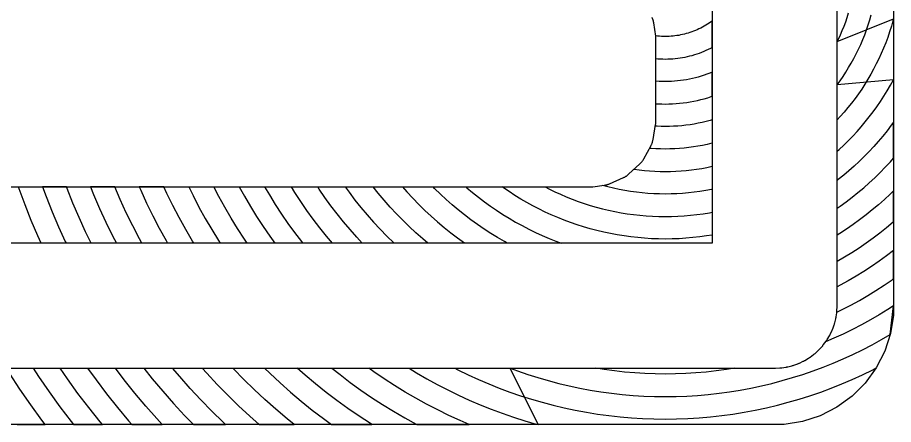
# Model space of a CAD drawing. Header units: metres. Extents: x 100 to 171, y -146 to -25.
# Drawn here: x 144.94 to 151.95, y -124.95 to -121.7 of the extents above; entities that cross this region are included whole.
import ezdxf

# ---------------------------------------------------------------- set-up
doc = ezdxf.new("R2010")
doc.units = ezdxf.units.M

msp = doc.modelspace()

# ---------------------------------------------------------------- linework, layer by layer
for points in [[(139.765, -124.5002), (151, -124.5002), (151.0037, -124.5001), (151.0074, -124.5), (151.0417, -124.4983), (151.0454, -124.4981), (151.049, -124.4978), (151.0527, -124.4974), (151.0563, -124.4969), (151.0903, -124.4918), (151.094, -124.4912), (151.0976, -124.4906), (151.1012, -124.4898), (151.1048, -124.489), (151.1381, -124.4806), (151.1417, -124.4797), (151.1452, -124.4786), (151.1487, -124.4775), (151.1522, -124.4763), (151.1845, -124.4648), (151.188, -124.4635), (151.1914, -124.4621), (151.1948, -124.4607), (151.1981, -124.4591), (151.2292, -124.4444), (151.2325, -124.4428), (151.2358, -124.4411), (151.239, -124.4393), (151.2422, -124.4375), (151.2717, -124.4198), (151.2748, -124.4179), (151.2779, -124.4159), (151.2809, -124.4138), (151.2839, -124.4116), (151.3115, -124.3912), (151.3144, -124.3889), (151.3173, -124.3866), (151.3201, -124.3843), (151.3229, -124.3818), (151.3483, -124.3588), (151.351, -124.3562), (151.3537, -124.3537), (151.3562, -124.351), (151.3588, -124.3483), (151.3818, -124.3229), (151.3843, -124.3201), (151.3866, -124.3173), (151.3889, -124.3144), (151.3912, -124.3115), (151.4116, -124.2839), (151.4138, -124.2809), (151.4159, -124.2779), (151.4179, -124.2748), (151.4198, -124.2717), (151.4375, -124.2422), (151.4393, -124.239), (151.4411, -124.2358), (151.4428, -124.2325), (151.4444, -124.2292), (151.4591, -124.1981), (151.4607, -124.1948), (151.4621, -124.1914), (151.4635, -124.188), (151.4648, -124.1845), (151.4763, -124.1522), (151.4775, -124.1487), (151.4786, -124.1452), (151.4797, -124.1417), (151.4806, -124.1381), (151.489, -124.1048), (151.4898, -124.1012), (151.4906, -124.0976), (151.4912, -124.094), (151.4918, -124.0903), (151.4969, -124.0563), (151.4974, -124.0527), (151.4978, -124.049), (151.4981, -124.0454), (151.4983, -124.0417), (151.5, -124.0074), (151.5001, -124.0037), (151.5002, -124), (151.5002, -120.9579)], [(150.4998, -120.9579), (150.4998, -123.4998), (139.9722, -123.4998)], [(151.9505, -121.3023), (151.9505, -124.0748), (151.9271, -124.2226), (151.8809, -124.3649), (151.8129, -124.4982), (151.725, -124.6192), (151.6192, -124.725), (151.4982, -124.8129), (151.3649, -124.8809), (151.2226, -124.9271), (151.0748, -124.9505), (139.6902, -124.9505)], [(140.3758, -123.0495), (149.5255, -123.0495), (149.5292, -123.0495), (149.5329, -123.0493), (149.5367, -123.0491), (149.5404, -123.0488), (149.5441, -123.0483), (149.6359, -123.0369), (149.6394, -123.0364), (149.643, -123.0358), (149.6466, -123.0352), (149.6501, -123.0344), (149.6536, -123.0336), (149.6571, -123.0327), (149.6606, -123.0317), (149.6641, -123.0306), (149.6675, -123.0294), (149.6709, -123.0282), (149.6742, -123.0268), (149.6776, -123.0254), (149.7903, -122.976), (149.7938, -122.9744), (149.7972, -122.9727), (149.8006, -122.971), (149.804, -122.9691), (149.8073, -122.9672), (149.8105, -122.9652), (149.8137, -122.9631), (149.8168, -122.961), (149.8199, -122.9587), (149.8229, -122.9564), (149.8259, -122.954), (149.8288, -122.9515), (149.8317, -122.949), (149.9222, -122.8656), (149.925, -122.863), (149.9277, -122.8603), (149.9303, -122.8575), (149.9329, -122.8547), (149.9354, -122.8518), (149.9378, -122.8488), (149.9402, -122.8458), (149.9424, -122.8428), (149.9446, -122.8396), (149.9467, -122.8365), (149.9488, -122.8332), (149.9507, -122.8299), (149.9526, -122.8266), (150.0112, -122.7183), (150.0129, -122.715), (150.0146, -122.7115), (150.0162, -122.7081), (150.0177, -122.7046), (150.0191, -122.701), (150.0205, -122.6974), (150.0217, -122.6938), (150.0229, -122.6902), (150.0239, -122.6865), (150.0249, -122.6828), (150.0257, -122.6791), (150.0265, -122.6754), (150.0272, -122.6716), (150.0475, -122.5502), (150.048, -122.5467), (150.0485, -122.5432), (150.0488, -122.5397), (150.0491, -122.5361), (150.0493, -122.5326), (150.0495, -122.529), (150.0495, -122.5255), (150.0495, -121.8648), (150.0495, -121.8612), (150.0493, -121.8577), (150.0491, -121.8541), (150.0488, -121.8506), (150.0485, -121.8471), (150.048, -121.8436), (150.033, -121.7388), (150.0325, -121.7353), (150.0318, -121.7318), (150.0311, -121.7283), (150.0303, -121.7248), (150.0295, -121.7214), (150.0285, -121.718), (150.0275, -121.7146), (150.0264, -121.7112), (150.0252, -121.7079), (150.0239, -121.7046), (150.0226, -121.7013), (150.0211, -121.698), (150.0196, -121.6948)], [(150.0495, -122.0233), (150.0653, -122.0247), (150.0852, -122.0259), (150.105, -122.0267), (150.1249, -122.0269), (150.1448, -122.0267), (150.1647, -122.0259), (150.1845, -122.0247), (150.2043, -122.023), (150.2241, -122.0208), (150.2438, -122.0181), (150.2634, -122.015), (150.2829, -122.0113), (150.3024, -122.0072), (150.3217, -122.0026), (150.3409, -121.9976), (150.36, -121.992), (150.379, -121.986), (150.3978, -121.9796), (150.4164, -121.9726), (150.4349, -121.9652), (150.4532, -121.9574), (150.4712, -121.9491), (150.4891, -121.9404), (150.4998, -121.9349), (150.4998, -121.7232), (150.4877, -121.732), (150.4749, -121.7407), (150.462, -121.7492), (150.4488, -121.7573), (150.4354, -121.7651), (150.4219, -121.7725), (150.4082, -121.7796), (150.3943, -121.7864), (150.3802, -121.7929), (150.366, -121.799), (150.3516, -121.8047), (150.3372, -121.8101), (150.3225, -121.8151), (150.3078, -121.8198), (150.2929, -121.8241), (150.278, -121.828), (150.2629, -121.8316), (150.2478, -121.8348), (150.2326, -121.8376), (150.2174, -121.8401), (150.202, -121.8422), (150.1867, -121.8439), (150.1713, -121.8452), (150.1558, -121.8461), (150.1404, -121.8467), (150.1249, -121.8469), (150.1095, -121.8467), (150.094, -121.8461), (150.0786, -121.8452), (150.0632, -121.8439), (150.0478, -121.8422), (150.0478, -121.8422)], [(151.4974, -124.0519), (151.5412, -124.0306), (151.6098, -123.995), (151.6775, -123.9577), (151.7443, -123.9188), (151.8102, -123.8782), (151.875, -123.836), (151.9387, -123.7923), (151.9505, -123.7838), (151.9505, -123.5596), (151.8941, -123.6024), (151.8351, -123.6451), (151.775, -123.6864), (151.7139, -123.7261), (151.6518, -123.7644), (151.5888, -123.8011), (151.525, -123.8362), (151.5002, -123.8491), (151.5002, -123.6444), (151.5593, -123.61), (151.6176, -123.574), (151.675, -123.5367), (151.7314, -123.498), (151.7869, -123.4579), (151.8414, -123.4164), (151.8949, -123.3736), (151.9473, -123.3295), (151.9505, -123.3267), (151.9505, -123.0819), (151.9246, -123.1072), (151.8777, -123.1508), (151.8297, -123.1932), (151.7807, -123.2345), (151.7307, -123.2745), (151.6797, -123.3133), (151.6278, -123.3508), (151.575, -123.387), (151.5213, -123.422), (151.5002, -123.435), (151.5002, -123.2201), (151.5241, -123.2036), (151.5725, -123.1687), (151.6199, -123.1326), (151.6665, -123.0953), (151.7121, -123.0569), (151.7568, -123.0174), (151.8005, -122.9768), (151.8432, -122.9352), (151.8848, -122.8925), (151.9254, -122.8488), (151.9505, -122.8204), (151.9505, -122.5318), (151.9321, -122.5572), (151.8987, -122.6012), (151.8642, -122.6443), (151.8286, -122.6865), (151.7921, -122.7279), (151.7545, -122.7684), (151.7159, -122.8079), (151.6764, -122.8465), (151.6359, -122.884), (151.5946, -122.9206), (151.5523, -122.9562), (151.5092, -122.9907), (151.5002, -122.9975), (151.5002, -122.7638), (151.515, -122.7507), (151.5523, -122.7161), (151.5886, -122.6806), (151.6241, -122.6443), (151.6587, -122.607), (151.6923, -122.569), (151.725, -122.5301), (151.7568, -122.4904), (151.7876, -122.45), (151.8173, -122.4088), (151.8461, -122.3669), (151.8738, -122.3244), (151.9004, -122.2811), (151.926, -122.2372), (151.9505, -122.1927), (151.9505, -122.1927), (151.5002, -122.2331), (151.523, -122.2015), (151.5467, -122.1669), (151.5696, -122.1318), (151.5916, -122.096), (151.6128, -122.0598), (151.633, -122.023), (151.6523, -121.9857), (151.6707, -121.948), (151.6882, -121.9099), (151.7047, -121.8713), (151.7203, -121.8323), (151.735, -121.793), (151.7486, -121.7533), (151.7613, -121.7133), (151.773, -121.673)], [(151.589, -121.661), (151.5777, -121.6968), (151.5655, -121.7323), (151.5524, -121.7675), (151.5384, -121.8024), (151.5237, -121.8369), (151.508, -121.8711), (151.5002, -121.8871), (151.9505, -121.7056), (151.9464, -121.721), (151.9335, -121.7655), (151.9195, -121.8098), (151.9044, -121.8536), (151.8883, -121.8971), (151.871, -121.9402), (151.8528, -121.9828), (151.8335, -122.025), (151.8131, -122.0667), (151.7917, -122.1078), (151.7694, -122.1485), (151.746, -122.1886), (151.7217, -122.2281), (151.6964, -122.2669), (151.6701, -122.3052), (151.643, -122.3428), (151.6149, -122.3797), (151.5859, -122.4159), (151.556, -122.4514), (151.5253, -122.4862), (151.5002, -122.5132)], [(150.0495, -122.3844), (150.0675, -122.3855), (150.0962, -122.3866), (150.1249, -122.3869), (150.1536, -122.3866), (150.1823, -122.3855), (150.211, -122.3837), (150.2396, -122.3813), (150.2681, -122.3781), (150.2966, -122.3742), (150.3249, -122.3697), (150.3532, -122.3644), (150.3813, -122.3585), (150.4092, -122.3518), (150.437, -122.3445), (150.4645, -122.3365), (150.4919, -122.3279), (150.4998, -122.3251), (150.4998, -122.1331), (150.4812, -122.1406), (150.4584, -122.149), (150.4355, -122.1569), (150.4123, -122.1643), (150.389, -122.171), (150.3655, -122.1772), (150.3418, -122.1829), (150.3181, -122.1879), (150.2942, -122.1923), (150.2702, -122.1962), (150.2461, -122.1995), (150.2219, -122.2021), (150.1977, -122.2042), (150.1735, -122.2057), (150.1492, -122.2066), (150.1249, -122.2069), (150.1006, -122.2066), (150.0763, -122.2057), (150.0521, -122.2042), (150.0495, -122.204)], [(150.4998, -122.5137), (150.485, -122.518), (150.4529, -122.5264), (150.4207, -122.5341), (150.3883, -122.541), (150.3557, -122.547), (150.323, -122.5523), (150.2902, -122.5568), (150.2572, -122.5604), (150.2242, -122.5632), (150.1912, -122.5653), (150.158, -122.5665), (150.1249, -122.5669), (150.0918, -122.5665), (150.0587, -122.5653), (150.0451, -122.5644)], [(150.4998, -122.7002), (150.4967, -122.7011), (150.4601, -122.7097), (150.4234, -122.7175), (150.3865, -122.7244), (150.3494, -122.7303), (150.3122, -122.7354), (150.2749, -122.7395), (150.2375, -122.7428), (150.2, -122.7451), (150.1625, -122.7464), (150.1249, -122.7469), (150.0874, -122.7464), (150.0498, -122.7451), (150.0124, -122.7428), (149.9986, -122.7416)], [(149.8755, -122.9086), (149.9156, -122.914), (149.9573, -122.9187), (149.9991, -122.9223), (150.041, -122.9248), (150.0829, -122.9264), (150.1249, -122.9269), (150.1669, -122.9264), (150.2088, -122.9248), (150.2507, -122.9223), (150.2925, -122.9187), (150.3342, -122.914), (150.3758, -122.9084), (150.4173, -122.9017), (150.4585, -122.894), (150.4996, -122.8854), (150.4998, -122.8853), (150.4998, -123.0693), (150.4936, -123.0706), (150.448, -123.0791), (150.4022, -123.0864), (150.3563, -123.0927), (150.3102, -123.0978), (150.2639, -123.1018), (150.2177, -123.1046), (150.1713, -123.1063), (150.1249, -123.1069), (150.0785, -123.1063), (150.0322, -123.1046), (149.9859, -123.1018), (149.9397, -123.0978), (149.8936, -123.0927), (149.8476, -123.0864), (149.8018, -123.0791), (149.7562, -123.0706), (149.7108, -123.061), (149.6657, -123.0503), (149.6217, -123.0387)], [(146.3128, -123.0495), (146.3466, -123.1188), (146.3944, -123.2109), (146.4444, -123.3019), (146.4967, -123.3916), (146.5512, -123.4799), (146.5641, -123.4998), (146.352, -123.4998), (146.3423, -123.4841), (146.2878, -123.3906), (146.2356, -123.2958), (146.1858, -123.1997), (146.1383, -123.1024), (146.1141, -123.0495), (145.9169, -123.0495), (145.9287, -123.077), (145.9756, -123.1794), (146.025, -123.2806), (146.0769, -123.3806), (146.1312, -123.4793), (146.1432, -123.4998), (145.9371, -123.4998), (145.9181, -123.4655), (145.8642, -123.3616), (145.8129, -123.2563), (145.7641, -123.1499), (145.7211, -123.0495), (145.527, -123.0495), (145.5517, -123.1112), (145.5996, -123.2229), (145.6502, -123.3333), (145.7035, -123.4425), (145.7332, -123.4998), (145.5312, -123.4998), (145.4874, -123.4103), (145.435, -123.2958), (145.3854, -123.1801), (145.3387, -123.0632), (145.3336, -123.0495), (145.1416, -123.0495), (145.1707, -123.1279), (145.2191, -123.249), (145.2705, -123.3687), (145.3247, -123.4872), (145.3309, -123.4998), (145.1325, -123.4998), (145.1059, -123.4417), (145.0528, -123.3178), (145.0028, -123.1927), (144.9558, -123.0664), (144.95, -123.0495)], [(146.7164, -123.0495), (146.7577, -123.1244), (146.8055, -123.2065), (146.8553, -123.2873), (146.9071, -123.367), (146.9609, -123.4453), (147.0003, -123.4998), (146.78, -123.4998), (146.7575, -123.467), (146.7033, -123.3836), (146.6511, -123.299), (146.6011, -123.2131), (146.5531, -123.1261), (146.5134, -123.0495)], [(147.1316, -123.0495), (147.1595, -123.0947), (147.2065, -123.167), (147.2552, -123.238), (147.3057, -123.3078), (147.3578, -123.3764), (147.4116, -123.4436), (147.4589, -123.4998), (147.2261, -123.4998), (147.2159, -123.4871), (147.1611, -123.415), (147.108, -123.3416), (147.0568, -123.267), (147.0074, -123.191), (146.9599, -123.1139), (146.9223, -123.0495)], [(147.5631, -123.0495), (147.5948, -123.0934), (147.6416, -123.1549), (147.6899, -123.2152), (147.7397, -123.2744), (147.7909, -123.3323), (147.8435, -123.389), (147.8975, -123.4443), (147.9529, -123.4983), (147.9545, -123.4998), (147.7009, -123.4998), (147.6575, -123.4532), (147.6034, -123.392), (147.5508, -123.3294), (147.4997, -123.2656), (147.4502, -123.2006), (147.4024, -123.1343), (147.3561, -123.067), (147.3448, -123.0495)], [(148.0214, -123.0495), (148.0577, -123.0906), (148.1043, -123.1407), (148.1521, -123.1897), (148.2011, -123.2376), (148.2513, -123.2842), (148.3026, -123.3295), (148.355, -123.3736), (148.4084, -123.4164), (148.4629, -123.4579), (148.5184, -123.498), (148.5211, -123.4998), (148.2254, -123.4998), (148.185, -123.4658), (148.1304, -123.4175), (148.077, -123.3679), (148.0248, -123.317), (147.9739, -123.2648), (147.9243, -123.2114), (147.876, -123.1568), (147.8291, -123.1011), (147.7878, -123.0495)], [(148.5293, -123.0495), (148.5377, -123.0569), (148.5833, -123.0953), (148.6299, -123.1326), (148.6774, -123.1687), (148.7257, -123.2036), (148.7749, -123.2374), (148.8249, -123.2699), (148.8756, -123.3012), (148.9272, -123.3312), (148.9794, -123.36), (149.0324, -123.3874), (149.086, -123.4136), (149.1402, -123.4384), (149.195, -123.4619), (149.2504, -123.4841), (149.2927, -123.4998), (148.8602, -123.4998), (148.8384, -123.4878), (148.7831, -123.4556), (148.7286, -123.422), (148.6749, -123.387), (148.6221, -123.3508), (148.5701, -123.3133), (148.5192, -123.2745), (148.4691, -123.2345), (148.4201, -123.1932), (148.3721, -123.1508), (148.3252, -123.1072), (148.2794, -123.0625), (148.2667, -123.0495)], [(149.1626, -123.0495), (149.1942, -123.0659), (149.2399, -123.0882), (149.2861, -123.1093), (149.3328, -123.1293), (149.3799, -123.1482), (149.4276, -123.1659), (149.4756, -123.1824), (149.524, -123.1978), (149.5728, -123.2119), (149.6219, -123.2249), (149.6714, -123.2366), (149.7211, -123.2471), (149.771, -123.2564), (149.8212, -123.2645), (149.8715, -123.2713), (149.922, -123.2769), (149.9726, -123.2813), (150.0233, -123.2844), (150.0741, -123.2863), (150.1249, -123.2869), (150.1757, -123.2863), (150.2265, -123.2844), (150.2772, -123.2813), (150.3278, -123.2769), (150.3783, -123.2713), (150.4286, -123.2645), (150.4788, -123.2564), (150.4998, -123.2525), (150.4998, -123.4354), (150.4551, -123.4426), (150.4003, -123.45), (150.3455, -123.4561), (150.2904, -123.4608), (150.2353, -123.4642), (150.1801, -123.4662), (150.1249, -123.4669), (150.0697, -123.4662), (150.0145, -123.4642), (149.9594, -123.4608), (149.9044, -123.4561), (149.8495, -123.45), (149.7948, -123.4426), (149.7402, -123.4338), (149.686, -123.4237), (149.6319, -123.4122), (149.5782, -123.3995), (149.5248, -123.3854), (149.4718, -123.37), (149.4191, -123.3533), (149.3669, -123.3354), (149.3151, -123.3161), (149.2639, -123.2956), (149.2131, -123.2739), (149.1629, -123.2509), (149.1133, -123.2267), (149.0643, -123.2012), (149.0159, -123.1746), (148.9682, -123.1468), (148.9212, -123.1178), (148.8749, -123.0877), (148.8293, -123.0565), (148.8197, -123.0495)], [(148.0767, -124.5002), (148.1353, -124.5363), (148.2174, -124.5841), (148.3006, -124.6299), (148.3849, -124.6737), (148.4703, -124.7153), (148.5566, -124.7549), (148.6439, -124.7923), (148.7321, -124.8276), (148.8211, -124.8607), (148.911, -124.8916), (149.0015, -124.9203), (149.0927, -124.9467), (149.1071, -124.9505), (148.8845, -124.5002), (148.9424, -124.5217), (149.0239, -124.5498), (149.106, -124.5758), (149.1888, -124.5998), (149.2721, -124.6217), (149.3559, -124.6416), (149.4401, -124.6595), (149.5248, -124.6752), (149.6099, -124.6889), (149.6953, -124.7005), (149.7809, -124.71), (149.8667, -124.7174), (149.9527, -124.7227), (150.0388, -124.7258), (150.1249, -124.7269), (150.2111, -124.7258), (150.2971, -124.7227), (150.3831, -124.7174), (150.469, -124.71), (150.5546, -124.7005), (150.6399, -124.6889), (150.725, -124.6752), (150.8097, -124.6595), (150.894, -124.6416), (150.9778, -124.6217), (151.0611, -124.5998), (151.1438, -124.5758), (151.2259, -124.5498), (151.3074, -124.5217), (151.3881, -124.4917), (151.4681, -124.4597), (151.5473, -124.4258), (151.6256, -124.3899), (151.703, -124.3521), (151.7795, -124.3124), (151.855, -124.2709), (151.9246, -124.2304), (151.9505, -124.0016), (151.9065, -124.0303), (151.8369, -124.0731), (151.7663, -124.1143), (151.6947, -124.1537), (151.6221, -124.1913), (151.5487, -124.2272), (151.4744, -124.2612), (151.4071, -124.2901)], [(144.8543, -124.5002), (145.0677, -124.5002), (145.1112, -124.567), (145.1949, -124.689), (145.2816, -124.809), (145.3712, -124.9268), (145.3902, -124.9505), (145.6216, -124.9505), (145.6028, -124.9281), (145.5131, -124.816), (145.4261, -124.7017), (145.342, -124.5854), (145.2836, -124.5002)], [(145.5025, -124.5002), (145.5707, -124.5945), (145.655, -124.7053), (145.7419, -124.8139), (145.8315, -124.9204), (145.8582, -124.9505), (146.1005, -124.9505), (146.0571, -124.9038), (145.9678, -124.8028), (145.8811, -124.6997), (145.7969, -124.5945), (145.7251, -124.5002)], [(145.9519, -124.5002), (146.0202, -124.5855), (146.1041, -124.6853), (146.1905, -124.7829), (146.2792, -124.8784), (146.3495, -124.9505), (146.6072, -124.9505), (146.5876, -124.9323), (146.4975, -124.8444), (146.4095, -124.7542), (146.3238, -124.662), (146.2404, -124.5677), (146.1836, -124.5002), (146.421, -124.5002), (146.4572, -124.5411), (146.5399, -124.6301), (146.6247, -124.7171), (146.7117, -124.8019), (146.8007, -124.8846), (146.8752, -124.9505), (147.1567, -124.9505), (147.0989, -124.9042), (147.0093, -124.8288), (146.9216, -124.7512), (146.8358, -124.6716), (146.752, -124.5898), (146.6703, -124.506), (146.6648, -124.5002)], [(146.9179, -124.5002), (146.9599, -124.5412), (147.0425, -124.6179), (147.1268, -124.6925), (147.213, -124.765), (147.301, -124.8354), (147.3907, -124.9036), (147.4555, -124.9505), (147.7782, -124.9505), (147.7656, -124.9427), (147.6748, -124.8837), (147.5856, -124.8225), (147.4979, -124.7591), (147.4117, -124.6935), (147.3272, -124.6259), (147.2444, -124.5562), (147.1811, -124.5002)], [(147.4582, -124.5002), (147.5225, -124.5516), (147.6051, -124.6145), (147.6892, -124.6753), (147.7749, -124.734), (147.8619, -124.7906), (147.9503, -124.8451), (148.04, -124.8974), (148.1309, -124.9474), (148.1368, -124.9505), (148.5561, -124.9505), (148.4837, -124.9195), (148.3933, -124.8781), (148.304, -124.8345), (148.2158, -124.7887), (148.1287, -124.7408), (148.0428, -124.6907), (147.9582, -124.6386), (147.8749, -124.5844), (147.7929, -124.5281), (147.7542, -124.5002)], [(148.4413, -124.5002), (148.4658, -124.5129), (148.5472, -124.5526), (148.6296, -124.5903), (148.7128, -124.626), (148.7969, -124.6596), (148.8818, -124.6912), (148.9674, -124.7207), (149.0538, -124.748), (149.1407, -124.7732), (149.2283, -124.7963), (149.3164, -124.8172), (149.405, -124.836), (149.4941, -124.8526), (149.5835, -124.867), (149.6732, -124.8792), (149.7632, -124.8891), (149.8535, -124.8969), (149.9439, -124.9025), (150.0344, -124.9058), (150.1249, -124.9069), (150.2155, -124.9058), (150.306, -124.9025), (150.3964, -124.8969), (150.4866, -124.8891), (150.5766, -124.8792), (150.6663, -124.867), (150.7558, -124.8526), (150.8448, -124.836), (150.9334, -124.8172), (151.0215, -124.7963), (151.1091, -124.7732), (151.1961, -124.748), (151.2824, -124.7207), (151.368, -124.6912), (151.4529, -124.6596), (151.537, -124.626), (151.6203, -124.5903), (151.7026, -124.5526), (151.784, -124.5129), (151.8131, -124.4978)], [(150.68, -124.5002), (150.6135, -124.5109), (150.5325, -124.5219), (150.4513, -124.5309), (150.3699, -124.5379), (150.2883, -124.5429), (150.2066, -124.5459), (150.1249, -124.5469), (150.0432, -124.5459), (149.9615, -124.5429), (149.8799, -124.5379), (149.7985, -124.5309), (149.7173, -124.5219), (149.6363, -124.5109), (149.5699, -124.5002)], [(144.9397, -124.9505), (145.1631, -124.9505), (145.137, -124.9162), (145.0477, -124.7927), (144.9615, -124.667), (144.8784, -124.5392)]]:
    msp.add_lwpolyline(points)

doc.saveas('drawing.dxf')
